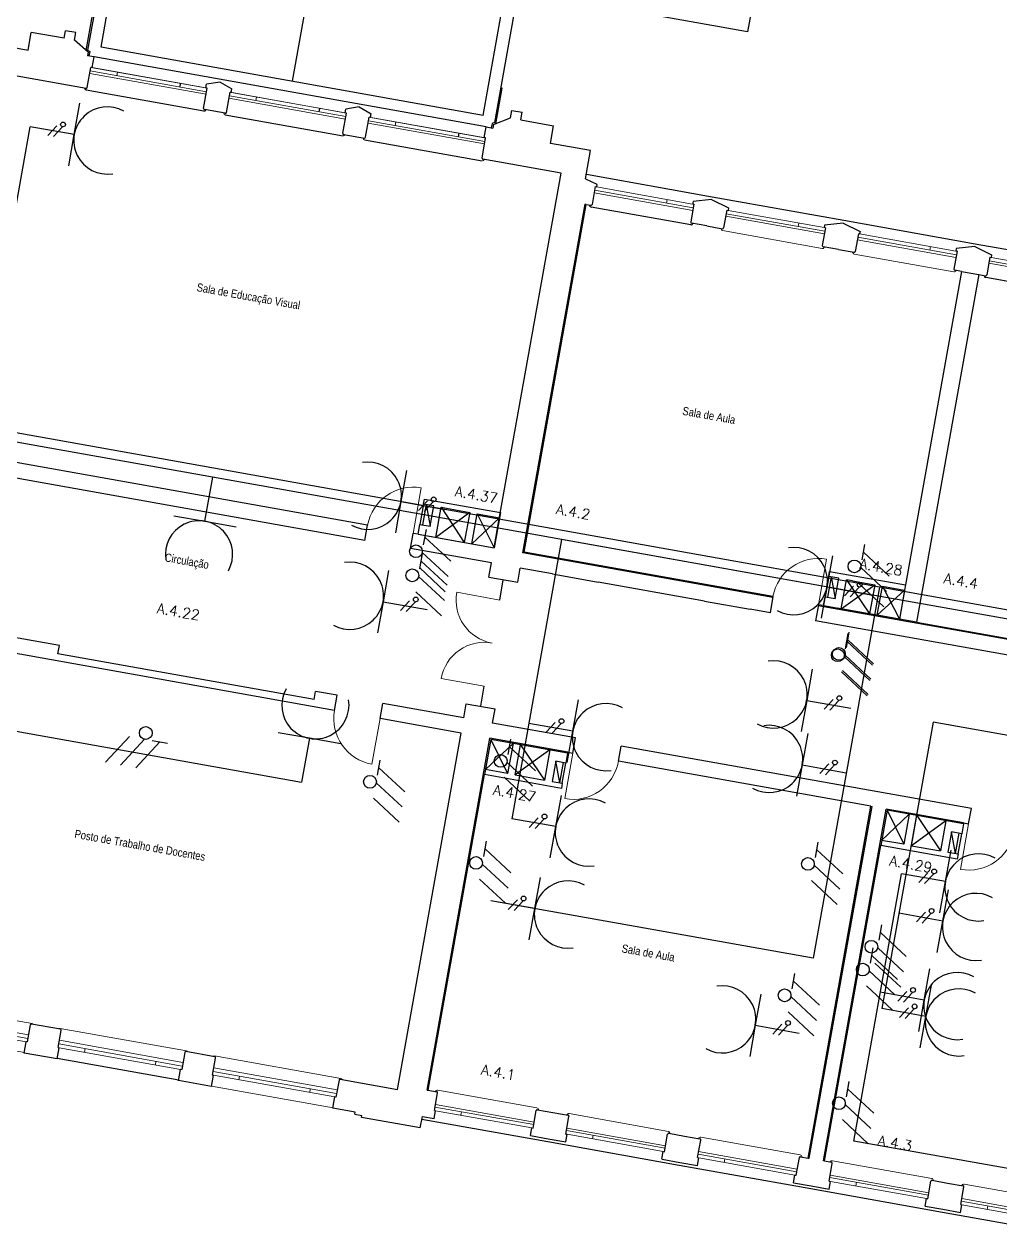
# Model space of a CAD drawing. Header units: millimetres. Extents: x -91118 to -91031, y -106425 to -106289.
# Drawn here: x -91084.97 to -91065.98, y -106327.96 to -106304.68 of the extents above; entities that cross this region are included whole.
import ezdxf

# ---------------------------------------------------------------- set-up
doc = ezdxf.new("R2010")
doc.units = ezdxf.units.MM
doc.header["$MEASUREMENT"] = 0
for name, color, linetype, lineweight in [('!00 Elementos Corte', 40, 'Continuous', 30), ('!01 Elementos Vista 1', 152, 'Continuous', 0), ('!02 Elementos Vista 2', 87, 'Continuous', 0), ('!07 Vaos - Janelas', 8, 'Continuous', 13), ('0-CIVIL', 8, 'Continuous', 0)]:
    doc.layers.add(name, color=color, linetype=linetype, lineweight=lineweight)
doc.layers.add('Desenho base', color=7, linetype='Continuous')
doc.layers.add('Tomadas', color=1, linetype='Continuous')
doc.styles.add('Legenda cotas', font='ARIALN.TTF', dxfattribs={"height": 0.16})
doc.styles.get("Standard").update_dxf_attribs({"font": 'simplex.shx'})

# ---------------------------------------------------------------- blocks, each defined once
blk = doc.blocks.new('P90')
at = {"layer": '0-CIVIL'}
blk.add_line((0, 0), (0, 0.9), dxfattribs=at)
blk.add_arc((0, 0), 0.9, 0.0201, 89.9983, dxfattribs=at)
blk = doc.blocks.new('Bloco Porta')
at = {"layer": '0-CIVIL'}
blk.add_lwpolyline([(0, 0), (1, 0)], dxfattribs=at)
blk.add_arc((0, 0), 1, 0, 90, dxfattribs=at)
blk = doc.blocks.new('fghtyy')
at = {"layer": '!00 Elementos Corte', "color": 8}
for p, q in [((-71613.372, -120243.522), (-71613.372, -120243.174)), ((-71611.422, -120243.522), (-71611.422, -120243.174)), ((-71613.372, -120243.522), (-71613.347, -120243.522)), ((-71613.347, -120243.674), (-71613.347, -120243.522)), ((-71611.447, -120243.674), (-71611.447, -120243.522))]:
    blk.add_line(p, q, dxfattribs=at)
blk.add_lwpolyline([(-71611.447, -120243.522), (-71611.422, -120243.522)], dxfattribs=at)
at = {"layer": '!01 Elementos Vista 1', "color": 8}
blk.add_line((-71613.377, -120243.119), (-71611.417, -120243.119), dxfattribs=at)
for centre, start, end in [((-71613.377, -120243.159), 90, 172.8192), ((-71611.417, -120243.159), 7.1808, 90)]:
    blk.add_arc(centre, 0.04, start, end, dxfattribs=at)
at = {"layer": '!02 Elementos Vista 2', "color": 8}
blk.add_line((-71611.422, -120243.404), (-71613.372, -120243.404), dxfattribs=at)
at = {"layer": '!07 Vaos - Janelas', "color": 8}
for points in [[(-71611.422, -120243.452), (-71613.372, -120243.452)], [(-71612.847, -120243.522), (-71612.847, -120243.452)], [(-71611.447, -120243.522), (-71613.347, -120243.522)]]:
    blk.add_lwpolyline(points, dxfattribs=at)
blk = doc.blocks.new('bggb')
at = {"layer": '!00 Elementos Corte', "color": 8}
for p, q in [((-71623.842, -120043.601), (-71623.842, -120043.264)), ((-71621.402, -120043.264), (-71621.402, -120043.601)), ((-71623.842, -120043.601), (-71623.822, -120043.601)), ((-71623.822, -120043.824), (-71623.822, -120043.601)), ((-71621.422, -120043.824), (-71621.422, -120043.601)), ((-71621.402, -120043.601), (-71621.422, -120043.601))]:
    blk.add_line(p, q, dxfattribs=at)
at = {"layer": '!01 Elementos Vista 1', "color": 8}
for p, q in [((-71621.373, -120043.229), (-71623.871, -120043.229)), ((-71621.422, -120043.814), (-71623.822, -120043.814))]:
    blk.add_line(p, q, dxfattribs=at)
for centre, start, end in [((-71623.871, -120043.259), 90, 150), ((-71621.373, -120043.259), 30, 90)]:
    blk.add_arc(centre, 0.03, start, end, dxfattribs=at)
at = {"layer": '!02 Elementos Vista 2', "color": 8}
blk.add_line((-71621.402, -120043.459), (-71623.842, -120043.459), dxfattribs=at)
at = {"layer": '!07 Vaos - Janelas', "color": 8}
for points in [[(-71623.842, -120043.531), (-71621.402, -120043.531)], [(-71623.822, -120043.601), (-71621.422, -120043.601)], [(-71623.322, -120043.531), (-71623.322, -120043.601)], [(-71621.922, -120043.531), (-71621.922, -120043.601)]]:
    blk.add_lwpolyline(points, dxfattribs=at)
blk = doc.blocks.new('dfrr')
at = {"layer": '!00 Elementos Corte', "color": 8}
for p, q in [((-71623.517, -120225.124), (-71623.517, -120224.726)), ((-71621.742, -120224.796), (-71621.742, -120224.726)), ((-71621.217, -120225.124), (-71621.217, -120224.726))]:
    blk.add_line(p, q, dxfattribs=at)
for points in [[(-71623.492, -120224.726), (-71623.517, -120224.726)], [(-71621.217, -120224.726), (-71621.242, -120224.726)]]:
    blk.add_lwpolyline(points, dxfattribs=at)
at = {"layer": '!01 Elementos Vista 1', "color": 8}
blk.add_line((-71623.532, -120225.174), (-71621.202, -120225.174), dxfattribs=at)
for centre, start, end in [((-71623.532, -120225.144), 180, 270), ((-71621.202, -120225.144), 270, 0)]:
    blk.add_arc(centre, 0.03, start, end, dxfattribs=at)
at = {"layer": '!02 Elementos Vista 2', "color": 8}
for p, q in [((-71621.217, -120224.726), (-71623.517, -120224.726)), ((-71623.517, -120224.844), (-71621.217, -120224.844))]:
    blk.add_line(p, q, dxfattribs=at)
at = {"layer": '!07 Vaos - Janelas', "color": 8}
for points in [[(-71621.217, -120224.796), (-71623.517, -120224.796)], [(-71621.242, -120224.726), (-71623.492, -120224.726)], [(-71622.992, -120224.796), (-71622.992, -120224.726)]]:
    blk.add_lwpolyline(points, dxfattribs=at)
blk = doc.blocks.new('fvbnm')
at = {"layer": '!00 Elementos Corte', "color": 8}
for p, q in [((-71613.452, -120225.284), (-71613.427, -120225.284)), ((-71613.452, -120225.284), (-71613.452, -120225.634)), ((-71613.427, -120225.234), (-71613.427, -120225.284)), ((-71611.527, -120225.234), (-71611.527, -120225.284)), ((-71611.502, -120225.284), (-71611.527, -120225.284)), ((-71611.502, -120225.284), (-71611.502, -120225.634))]:
    blk.add_line(p, q, dxfattribs=at)
at = {"layer": '!01 Elementos Vista 1', "color": 8}
blk.add_line((-71611.492, -120225.689), (-71613.462, -120225.689), dxfattribs=at)
for centre, start, end in [((-71613.462, -120225.654), 180, 270), ((-71611.492, -120225.654), 270, 0)]:
    blk.add_arc(centre, 0.035, start, end, dxfattribs=at)
at = {"layer": '!02 Elementos Vista 2', "color": 8}
blk.add_line((-71613.452, -120225.404), (-71611.502, -120225.404), dxfattribs=at)
at = {"layer": '!07 Vaos - Janelas', "color": 8}
for points in [[(-71613.427, -120225.284), (-71611.527, -120225.284)], [(-71612.027, -120225.284), (-71612.027, -120225.354)], [(-71613.452, -120225.354), (-71611.502, -120225.354)]]:
    blk.add_lwpolyline(points, dxfattribs=at)

msp = doc.modelspace()

# ---------------------------------------------------------------- linework, layer by layer
at = {"layer": 'Desenho base'}
for p, q in [((-91068.65, -106292.27), (-91070.894, -106304.837)), ((-91083.472, -106305.135), (-91082.993, -106302.452)), ((-91083.726, -106305.19), (-91083.268, -106302.627)), ((-91079.277, -106303.116), (-91079.756, -106305.799)), ((-91076.04, -106306.462), (-91075.561, -106303.78)), ((-91075.363, -106304.039), (-91075.821, -106306.602)), ((-91070.894, -106304.837), (-91075.363, -106304.039)), ((-91083.759, -106305.201), (-91083.635, -106304.511)), ((-91084.889, -106305.192), (-91084.828, -106304.847)), ((-91084.188, -106304.961), (-91084.162, -106304.814)), ((-91083.991, -106304.996), (-91083.965, -106304.849)), ((-91083.723, -106305.232), (-91083.736, -106305.301)), ((-91083.726, -106305.19), (-91083.691, -106305.221)), ((-91083.691, -106305.221), (-91083.706, -106305.306)), ((-91083.645, -106305.533), (-91083.608, -106305.324)), ((-91075.979, -106306.687), (-91083.608, -106305.324)), ((-91075.979, -106306.687), (-91083.608, -106305.324)), ((-91076.04, -106306.462), (-91083.472, -106305.135)), ((-91083.763, -106305.936), (-91085.284, -106305.665)), ((-91083.787, -106305.932), (-91083.787, -106305.932)), ((-91083.763, -106305.967), (-91081.469, -106306.376)), ((-91081.43, -106305.928), (-91081.417, -106305.857)), ((-91080.938, -106306.016), (-91080.925, -106305.945)), ((-91075.795, -106306.624), (-91075.671, -106305.934)), ((-91075.671, -106305.934), (-91075.701, -106305.929)), ((-91081.435, -106306.352), (-91081.435, -106306.352)), ((-91081.08, -106306.415), (-91081.08, -106306.415)), ((-91081.056, -106306.45), (-91078.762, -106306.86)), ((-91078.723, -106306.412), (-91078.71, -106306.341)), ((-91078.231, -106306.5), (-91078.218, -106306.429)), ((-91075.505, -106306.512), (-91075.479, -106306.364)), ((-91075.309, -106306.547), (-91075.282, -106306.4)), ((-91076.016, -106306.895), (-91075.979, -106306.687)), ((-91075.865, -106306.619), (-91075.88, -106306.704)), ((-91075.821, -106306.602), (-91075.865, -106306.619)), ((-91075.838, -106306.641), (-91075.851, -106306.709)), ((-91074.73, -106307.006), (-91074.669, -106306.662)), ((-91078.728, -106306.836), (-91078.728, -106306.836)), ((-91078.373, -106306.899), (-91078.373, -106306.899)), ((-91078.349, -106306.934), (-91076.055, -106307.343)), ((-91074.046, -106307.695), (-91073.948, -106307.146)), ((-91074.524, -106307.586), (-91076.045, -106307.315)), ((-91076.02, -106307.319), (-91076.02, -106307.319)), ((-91075.725, -106314.31), (-91074.524, -106307.586)), ((-91071.585, -106308.05), (-91074.031, -106307.613)), ((-91074.046, -106307.695), (-91073.826, -106307.802)), ((-91071.594, -106308.1), (-91071.956, -106308.136)), ((-91071.594, -106308.1), (-91071.267, -106308.26)), ((-91069.025, -106308.507), (-91071.585, -106308.05)), ((-91075.264, -106314.971), (-91074.053, -106308.189)), ((-91075.241, -106314.955), (-91074.033, -106308.192)), ((-91074.033, -106308.192), (-91074.053, -106308.189)), ((-91074.033, -106308.192), (-91073.944, -106308.208)), ((-91072.001, -106308.591), (-91073.941, -106308.244)), ((-91071.685, -106308.611), (-91071.985, -106308.558)), ((-91069.034, -106308.557), (-91069.396, -106308.594)), ((-91069.034, -106308.557), (-91068.707, -106308.717)), ((-91066.466, -106308.965), (-91069.025, -106308.507)), ((-91071.685, -106308.611), (-91071.385, -106308.665)), ((-91069.126, -106309.069), (-91069.426, -106309.015)), ((-91069.126, -106309.069), (-91068.825, -106309.122)), ((-91066.475, -106309.014), (-91066.837, -106309.051)), ((-91066.475, -106309.014), (-91066.148, -106309.174)), ((-91063.906, -106309.422), (-91066.466, -106308.965)), ((-91066.733, -106309.496), (-91066.866, -106309.472)), ((-91066.733, -106309.496), (-91066.399, -106309.556)), ((-91066.399, -106309.556), (-91066.266, -106309.579)), ((-91064.323, -106309.962), (-91066.262, -106309.616)), ((-91078.286, -106314.432), (-91086.585, -106312.949)), ((-91078.339, -106314.727), (-91086.638, -106313.245)), ((-91077.197, -106314.022), (-91077.18, -106313.923)), ((-91077.18, -106313.923), (-91075.703, -106314.187)), ((-91077.197, -106314.022), (-91077.268, -106314.415)), ((-91077.148, -106314.03), (-91077.218, -106314.424)), ((-91077, -106314.057), (-91077.197, -106314.022)), ((-91077.148, -106314.03), (-91077.071, -106314.451)), ((-91077.071, -106314.451), (-91077, -106314.057)), ((-91076.957, -106314.669), (-91076.853, -106314.083)), ((-91076.301, -106314.182), (-91076.957, -106314.669)), ((-91076.853, -106314.083), (-91076.301, -106314.182)), ((-91076.853, -106314.083), (-91076.406, -106314.767)), ((-91076.301, -106314.182), (-91076.406, -106314.767)), ((-91075.703, -106314.187), (-91075.825, -106314.871)), ((-91077.302, -106314.607), (-91077.268, -106314.415)), ((-91077.268, -106314.415), (-91077.071, -106314.451)), ((-91076.258, -106314.794), (-91076.154, -106314.208)), ((-91076.258, -106314.794), (-91075.721, -106314.285)), ((-91076.154, -106314.208), (-91075.721, -106314.285)), ((-91076.154, -106314.208), (-91075.825, -106314.871)), ((-91075.825, -106314.871), (-91075.725, -106314.31)), ((-91078.339, -106314.727), (-91078.286, -106314.432)), ((-91077.453, -106314.885), (-91077.4, -106314.59)), ((-91077.302, -106314.607), (-91077.4, -106314.59)), ((-91077.085, -106314.646), (-91075.825, -106314.871)), ((-91075.878, -106315.166), (-91077.453, -106314.885)), ((-91070.406, -106315.839), (-91075.264, -106314.971)), ((-91070.402, -106315.819), (-91075.241, -106314.955)), ((-91075.927, -106315.442), (-91075.878, -106315.166)), ((-91075.366, -106315.542), (-91075.317, -106315.267)), ((-91074.687, -106315.379), (-91075.317, -106315.267)), ((-91069.317, -106315.429), (-91069.299, -106315.331)), ((-91069.299, -106315.331), (-91067.823, -106315.594)), ((-91075.927, -106315.442), (-91075.366, -106315.542)), ((-91075.717, -106315.886), (-91075.647, -106315.492)), ((-91071.733, -106315.907), (-91073.801, -106315.537)), ((-91069.317, -106315.429), (-91069.387, -106315.823)), ((-91069.268, -106315.438), (-91069.338, -106315.832)), ((-91069.12, -106315.464), (-91069.317, -106315.429)), ((-91069.268, -106315.438), (-91069.19, -106315.858)), ((-91069.19, -106315.858), (-91069.12, -106315.464)), ((-91069.073, -106316.057), (-91068.972, -106315.491)), ((-91069.073, -106316.057), (-91068.421, -106315.589)), ((-91068.854, -106315.512), (-91068.972, -106315.491)), ((-91068.972, -106315.491), (-91068.522, -106316.155)), ((-91068.854, -106315.512), (-91068.421, -106315.589)), ((-91068.421, -106315.589), (-91068.522, -106316.155)), ((-91069.418, -106315.995), (-91069.387, -106315.823)), ((-91069.387, -106315.823), (-91069.19, -106315.858)), ((-91067.84, -106315.693), (-91068.374, -106316.181)), ((-91068.273, -106315.615), (-91067.941, -106316.259)), ((-91067.841, -106315.698), (-91067.941, -106316.259)), ((-91067.823, -106315.594), (-91067.84, -106315.693)), ((-91062.742, -106317.208), (-91069.52, -106315.997)), ((-91069.418, -106315.995), (-91069.516, -106315.978)), ((-91067.607, -106316.319), (-91069.152, -106316.043)), ((-91084.281, -106316.774), (-91087.176, -106316.257)), ((-91070.459, -106316.134), (-91070.847, -106316.065)), ((-91062.795, -106317.503), (-91069.573, -106316.293)), ((-91078.93, -106318.034), (-91087.228, -106316.552)), ((-91084.31, -106316.931), (-91084.281, -106316.774)), ((-91079.328, -106317.821), (-91084.31, -106316.931)), ((-91079.328, -106317.821), (-91079.3, -106317.664)), ((-91078.877, -106317.739), (-91079.3, -106317.664)), ((-91076.086, -106317.953), (-91076.016, -106317.559)), ((-91078.93, -106318.034), (-91078.877, -106317.739)), ((-91078.044, -106318.193), (-91077.991, -106317.897)), ((-91076.416, -106318.179), (-91077.991, -106317.897)), ((-91076.416, -106318.179), (-91076.367, -106317.903)), ((-91076.367, -106317.903), (-91075.806, -106318.003)), ((-91075.855, -106318.279), (-91075.806, -106318.003)), ((-91076.469, -106318.474), (-91078.044, -106318.193)), ((-91074.24, -106318.567), (-91075.855, -106318.279)), ((-91077.706, -106325.404), (-91076.469, -106318.474)), ((-91077.129, -106325.416), (-91075.908, -106318.574)), ((-91074.392, -106318.845), (-91075.908, -106318.574)), ((-91075.891, -106318.597), (-91075.563, -106319.261)), ((-91074.293, -106318.863), (-91074.24, -106318.567)), ((-91075.458, -106318.675), (-91075.996, -106319.183)), ((-91075.458, -106318.675), (-91075.563, -106319.261)), ((-91075.415, -106319.287), (-91075.311, -106318.701)), ((-91074.74, -106318.803), (-91075.415, -106319.287)), ((-91075.311, -106318.701), (-91074.844, -106319.389)), ((-91074.74, -106318.803), (-91074.844, -106319.389)), ((-91074.395, -106318.865), (-91074.392, -106318.845)), ((-91074.392, -106318.845), (-91074.293, -106318.863)), ((-91073.407, -106319.021), (-91073.354, -106318.726)), ((-91066.542, -106319.942), (-91073.354, -106318.726)), ((-91074.626, -106319.022), (-91074.697, -106319.415)), ((-91074.429, -106319.057), (-91074.626, -106319.022)), ((-91074.549, -106319.442), (-91074.626, -106319.022)), ((-91074.549, -106319.442), (-91074.479, -106319.048)), ((-91074.5, -106319.45), (-91074.429, -106319.057)), ((-91074.395, -106318.865), (-91074.429, -106319.057)), ((-91068.495, -106319.898), (-91073.407, -106319.021)), ((-91077.11, -106325.42), (-91076.014, -106319.282)), ((-91074.517, -106319.549), (-91076.014, -106319.282)), ((-91075.563, -106319.261), (-91075.996, -106319.183)), ((-91075.415, -106319.287), (-91074.844, -106319.389)), ((-91074.697, -106319.415), (-91074.5, -106319.45)), ((-91074.598, -106319.433), (-91074.598, -106319.433)), ((-91074.5, -106319.45), (-91074.517, -106319.549)), ((-91069.717, -106326.74), (-91068.495, -106319.898)), ((-91069.697, -106326.743), (-91068.475, -106319.902)), ((-91069.421, -106326.793), (-91068.199, -106319.951)), ((-91068.495, -106319.898), (-91068.475, -106319.902)), ((-91066.693, -106320.22), (-91068.199, -106319.951)), ((-91068.183, -106319.974), (-91067.855, -106320.637)), ((-91066.595, -106320.238), (-91066.542, -106319.942)), ((-91067.75, -106320.052), (-91068.288, -106320.56)), ((-91067.75, -106320.052), (-91067.855, -106320.637)), ((-91067.707, -106320.664), (-91067.603, -106320.078)), ((-91067.041, -106320.178), (-91067.707, -106320.664)), ((-91067.603, -106320.078), (-91067.146, -106320.764)), ((-91067.041, -106320.178), (-91067.146, -106320.764)), ((-91066.697, -106320.24), (-91066.731, -106320.432)), ((-91066.697, -106320.24), (-91066.693, -106320.22)), ((-91066.693, -106320.22), (-91066.595, -106320.238)), ((-91066.928, -106320.396), (-91066.998, -106320.79)), ((-91066.731, -106320.432), (-91066.928, -106320.396)), ((-91066.851, -106320.817), (-91066.928, -106320.396)), ((-91066.851, -106320.817), (-91066.78, -106320.423)), ((-91066.801, -106320.825), (-91066.731, -106320.432)), ((-91069.402, -106326.796), (-91068.306, -106320.658)), ((-91066.819, -106320.924), (-91068.306, -106320.658)), ((-91067.855, -106320.637), (-91068.288, -106320.56)), ((-91067.707, -106320.664), (-91067.146, -106320.764)), ((-91066.998, -106320.79), (-91066.801, -106320.825)), ((-91066.801, -106320.825), (-91066.819, -106320.924)), ((-91084.263, -106324.233), (-91084.824, -106324.133)), ((-91081.26, -106324.77), (-91081.821, -106324.669)), ((-91084.325, -106324.811), (-91084.965, -106324.697)), ((-91081.961, -106325.224), (-91084.324, -106324.802)), ((-91081.323, -106325.348), (-91081.963, -106325.233)), ((-91078.819, -106325.206), (-91077.706, -106325.404)), ((-91077.129, -106325.416), (-91077.11, -106325.42)), ((-91077.11, -106325.42), (-91076.942, -106325.449)), ((-91078.527, -106325.847), (-91078.96, -106325.77)), ((-91074.983, -106325.799), (-91074.683, -106325.853)), ((-91078.534, -106325.886), (-91078.527, -106325.847)), ((-91078.403, -106325.95), (-91078.396, -106325.911)), ((-91077.261, -106326.154), (-91077.221, -106325.928)), ((-91077.231, -106325.982), (-91074.784, -106326.419)), ((-91077.221, -106325.928), (-91076.99, -106325.969)), ((-91074.683, -106325.853), (-91074.383, -106325.907)), ((-91072.424, -106326.256), (-91072.124, -106326.31)), ((-91075.119, -106326.303), (-91074.775, -106326.365)), ((-91074.784, -106326.419), (-91072.225, -106326.876)), ((-91074.775, -106326.365), (-91074.43, -106326.426)), ((-91072.124, -106326.31), (-91071.823, -106326.364)), ((-91072.56, -106326.76), (-91072.215, -106326.822)), ((-91069.864, -106326.714), (-91069.717, -106326.74)), ((-91069.717, -106326.74), (-91069.697, -106326.743)), ((-91072.225, -106326.876), (-91069.665, -106327.333)), ((-91072.215, -106326.822), (-91071.871, -106326.883)), ((-91069.402, -106326.796), (-91069.421, -106326.793)), ((-91069.402, -106326.796), (-91069.264, -106326.821)), ((-91070, -106327.218), (-91069.656, -106327.279)), ((-91067.305, -106327.171), (-91067.005, -106327.224)), ((-91067.005, -106327.224), (-91066.704, -106327.278)), ((-91069.665, -106327.333), (-91067.106, -106327.79)), ((-91069.656, -106327.279), (-91069.311, -106327.341)), ((-91067.441, -106327.675), (-91067.096, -106327.736)), ((-91067.106, -106327.79), (-91064.546, -106328.248)), ((-91067.096, -106327.736), (-91066.752, -106327.798))]:
    msp.add_line(p, q, dxfattribs=at)
for points in [[(-91084.188, -106304.961), (-91084.828, -106304.847)], [(-91083.965, -106304.849), (-91084.162, -106304.814)], [(-91085.702, -106305.047), (-91084.889, -106305.192)], [(-91083.723, -106305.232), (-91083.991, -106304.996)], [(-91083.608, -106305.324), (-91083.736, -106305.301)], [(-91083.608, -106305.324), (-91083.736, -106305.301)], [(-91081.156, -106305.813), (-91081.417, -106305.857)], [(-91081.156, -106305.813), (-91080.925, -106305.945)], [(-91081.056, -106306.42), (-91081.459, -106306.348)], [(-91078.448, -106306.296), (-91078.71, -106306.341)], [(-91078.448, -106306.296), (-91078.218, -106306.429)], [(-91075.479, -106306.364), (-91075.282, -106306.4)], [(-91075.979, -106306.687), (-91075.851, -106306.709)], [(-91075.979, -106306.687), (-91075.851, -106306.709)], [(-91075.838, -106306.641), (-91075.505, -106306.512)], [(-91075.309, -106306.547), (-91074.669, -106306.662)], [(-91078.752, -106306.831), (-91078.349, -106306.903)], [(-91073.948, -106307.146), (-91074.73, -106307.006)], [(-91066.733, -106309.496), (-91067.823, -106315.594)], [(-91066.399, -106309.556), (-91067.607, -106316.319), (-91062.739, -106317.188)], [(-91077.302, -106314.607), (-91075.825, -106314.871)], [(-91074.687, -106315.379), (-91073.801, -106315.537)], [(-91070.402, -106315.819), (-91070.459, -106316.134)], [(-91071.733, -106315.907), (-91070.847, -106316.065)], [(-91069.516, -106315.978), (-91069.573, -106316.293)], [(-91069.418, -106315.995), (-91068.375, -106316.181)], [(-91074.395, -106318.865), (-91075.891, -106318.597), (-91076.014, -106319.282)], [(-91066.697, -106320.24), (-91068.183, -106319.974), (-91068.306, -106320.658)], [(-91078.534, -106325.886), (-91078.396, -106325.911)], [(-91077.261, -106326.154), (-91078.403, -106325.95)]]:
    msp.add_lwpolyline(points, dxfattribs=at)
msp.add_lwpolyline([(-91067.941, -106316.259), (-91068.375, -106316.181), (-91068.273, -106315.615), (-91067.84, -106315.693)], close=True, dxfattribs=at)
for centre, radius, start, end in [((-91083.758, -106305.937), 0.03, 169.8735, 259.8735), ((-91083.759, -106305.917), 0.02, 259.8735, 349.8735), ((-91081.456, -106306.328), 0.02, 169.8735, 259.8735), ((-91081.464, -106306.347), 0.03, 259.8735, 349.8735), ((-91081.052, -106306.4), 0.02, 259.8735, 349.8735), ((-91078.749, -106306.812), 0.02, 169.8735, 259.8735), ((-91078.345, -106306.884), 0.02, 259.8735, 349.8735), ((-91076.041, -106307.295), 0.02, 169.8735, 259.8735), ((-91073.934, -106308.21), 0.035, 169.8735, 259.8735), ((-91073.941, -106308.188), 0.02, 259.8735, 349.8735), ((-91071.982, -106308.538), 0.02, 169.8735, 259.8735), ((-91071.995, -106308.556), 0.035, 259.8735, 349.8735), ((-91071.381, -106308.645), 0.02, 259.8735, 349.8735), ((-91069.422, -106308.995), 0.02, 169.8735, 259.8735), ((-91068.822, -106309.103), 0.02, 259.8735, 349.8735), ((-91066.863, -106309.452), 0.02, 169.8735, 259.8735), ((-91066.256, -106309.581), 0.035, 169.8735, 259.8735), ((-91066.262, -106309.56), 0.02, 259.8735, 349.8735), ((-91084.827, -106324.153), 0.02, 79.8735, 169.8735), ((-91084.266, -106324.253), 0.02, 349.8735, 79.8735), ((-91081.825, -106324.689), 0.02, 79.8735, 169.8735), ((-91081.264, -106324.789), 0.02, 349.8735, 79.8735), ((-91078.822, -106325.225), 0.02, 79.8735, 169.8735), ((-91076.946, -106325.469), 0.02, 349.8735, 79.8735), ((-91074.987, -106325.819), 0.02, 79.8735, 169.8735), ((-91074.386, -106325.926), 0.02, 349.8735, 79.8735), ((-91072.427, -106326.276), 0.02, 79.8735, 169.8735), ((-91071.827, -106326.383), 0.02, 349.8735, 79.8735), ((-91069.868, -106326.733), 0.02, 79.8735, 169.8735), ((-91069.267, -106326.841), 0.02, 349.8735, 79.8735), ((-91067.308, -106327.19), 0.02, 79.8735, 169.8735), ((-91066.708, -106327.298), 0.02, 349.8735, 79.8735)]:
    msp.add_arc(centre, radius, start, end, dxfattribs=at)
at = {"layer": 'Tomadas'}
for p, q in [((-91083.992, -106306.834, -278.286), (-91083.883, -106306.226, -278.286)), ((-91083.992, -106306.834, -223.975), (-91083.883, -106306.226, -223.975)), ((-91085.887, -106312.5, -223.975), (-91084.848, -106306.681, -223.975)), ((-91083.992, -106306.834, -278.286), (-91084.848, -106306.681, -278.286)), ((-91083.992, -106306.834, -223.975), (-91084.848, -106306.681, -223.975)), ((-91084.332, -106306.663, -278.286), (-91084.508, -106306.852, -278.286)), ((-91084.332, -106306.663, -223.975), (-91084.508, -106306.852, -223.975)), ((-91084.22, -106306.683, -278.286), (-91084.396, -106306.872, -278.286)), ((-91084.22, -106306.683, -223.975), (-91084.396, -106306.872, -223.975)), ((-91084.1, -106307.442, -278.286), (-91083.992, -106306.834, -278.286)), ((-91084.1, -106307.442, -223.975), (-91083.992, -106306.834, -223.975)), ((-91076.783, -106314.126, -223.975), (-91085.887, -106312.5, -223.975)), ((-91076.83, -106314.297, 129.6), (-91085.763, -106312.701, 129.6)), ((-91077.53, -106313.365, -147.884), (-91077.639, -106313.973, -147.884)), ((-91081.45, -106314.355, 129.6), (-91081.297, -106313.499, 129.6)), ((-91077.123, -106313.955, -147.884), (-91077.299, -106314.144, -147.884)), ((-91077.639, -106313.973, -147.884), (-91077.747, -106314.581, -147.884)), ((-91077.639, -106313.973, -147.884), (-91076.783, -106314.126, -147.884)), ((-91077.01, -106313.975, -147.884), (-91077.186, -106314.164, -147.884)), ((-91072.397, -106314.909, -71.793), (-91076.783, -106314.126, -71.793)), ((-91076.783, -106314.126, -71.793), (-91076.783, -106314.126, -223.975)), ((-91082.058, -106314.247, 129.6), (-91081.45, -106314.355, 129.6)), ((-91081.45, -106314.355, 129.6), (-91080.842, -106314.464, 129.6)), ((-91068.497, -106315.785, -56.482), (-91076.83, -106314.297, -56.482)), ((-91076.83, -106314.297, -56.482), (-91076.83, -106314.297, 129.6)), ((-91077.198, -106314.811, -147.884), (-91077.144, -106314.514, -147.884)), ((-91077.171, -106314.662, -147.884), (-91076.669, -106315.129, -147.884)), ((-91074.513, -106314.711, 122.149), (-91075.482, -106320.141, 122.149)), ((-91068.497, -106315.785, 122.149), (-91074.513, -106314.711, 122.149)), ((-91068.668, -106315.106, 50.088), (-91068.615, -106314.809, 50.088)), ((-91077.269, -106315.28), (-91077.216, -106314.983)), ((-91077.224, -106314.96, -147.884), (-91076.722, -106315.427, -147.884)), ((-91068.331, -106315.635, -71.793), (-91072.397, -106314.909, -71.793)), ((-91072.397, -106314.909, -71.793), (-91072.397, -106314.909, -71.793)), ((-91069.244, -106315.025, 32.834), (-91069.352, -106315.633, 32.834)), ((-91068.641, -106314.957, 50.088), (-91068.139, -106315.424, 50.088)), ((-91077.878, -106315.311, -147.884), (-91077.986, -106315.919, -147.884)), ((-91077.277, -106315.257, -147.884), (-91076.775, -106315.724, -147.884)), ((-91077.243, -106315.131), (-91076.741, -106315.598)), ((-91068.694, -106315.255, 50.088), (-91068.193, -106315.722, 50.088)), ((-91077.296, -106315.428), (-91076.794, -106315.895)), ((-91068.747, -106315.552, 50.088), (-91068.246, -106316.019, 50.088)), ((-91077.349, -106315.726), (-91076.847, -106316.193)), ((-91068.331, -106315.635, -71.793), (-91069.621, -106322.854, -71.793)), ((-91069.352, -106315.633, 32.834), (-91069.461, -106316.24, 32.834)), ((-91069.352, -106315.633, 32.834), (-91068.497, -106315.785, 32.834)), ((-91068.836, -106315.614, 32.834), (-91069.012, -106315.804, 32.834)), ((-91068.724, -106315.634, 32.834), (-91068.9, -106315.824, 32.834)), ((-91036.518, -106321.497, -56.482), (-91068.497, -106315.785, -56.482)), ((-91068.497, -106315.785, -56.482), (-91068.497, -106315.785, 122.149)), ((-91035.684, -106321.466, -71.793), (-91068.331, -106315.635, -71.793)), ((-91068.331, -106315.635, -71.793), (-91068.331, -106315.635, -71.793)), ((-91077.986, -106315.919, -147.884), (-91078.095, -106316.527, -147.884)), ((-91077.986, -106315.919, -147.884), (-91077.13, -106316.072, -147.884)), ((-91077.47, -106315.901, -147.884), (-91077.646, -106316.09, -147.884)), ((-91077.358, -106315.921, -147.884), (-91077.534, -106316.11, -147.884)), ((-91068.972, -106316.808, 50.088), (-91068.919, -106316.511, 50.088)), ((-91068.991, -106316.834), (-91068.938, -106316.537)), ((-91068.965, -106316.685), (-91068.463, -106317.152)), ((-91068.945, -106316.659, 50.088), (-91068.443, -106317.126, 50.088)), ((-91069.018, -106316.983), (-91068.516, -106317.45)), ((-91068.998, -106316.957, 50.088), (-91068.497, -106317.424, 50.088)), ((-91069.638, -106317.23, 50.088), (-91069.746, -106317.838, 50.088)), ((-91069.071, -106317.28), (-91068.569, -106317.747)), ((-91069.051, -106317.254, 50.088), (-91068.55, -106317.721, 50.088)), ((-91074.295, -106318.438, 122.149), (-91074.186, -106317.83, 122.149)), ((-91069.746, -106317.838, 50.088), (-91069.855, -106318.446, 50.088)), ((-91069.746, -106317.838, 50.088), (-91068.89, -106317.991, 50.088)), ((-91069.23, -106317.82, 50.088), (-91069.406, -106318.009, 50.088)), ((-91069.118, -106317.84, 50.088), (-91069.294, -106318.029, 50.088)), ((-91086.737, -106318.151, 129.6), (-91079.57, -106319.431, 129.6)), ((-91074.295, -106318.438, 122.149), (-91075.151, -106318.285, 122.149)), ((-91074.635, -106318.267, 122.149), (-91074.811, -106318.456, 122.149)), ((-91074.523, -106318.287, 122.149), (-91074.699, -106318.476, 122.149)), ((-91067.288, -106318.259, 169.493), (-91068.283, -106323.833, 169.493)), ((-91061.156, -106319.354, 169.493), (-91067.288, -106318.259, 169.493)), ((-91082.92, -106318.541, 129.6), (-91083.387, -106319.042, 129.6)), ((-91082.623, -106318.594, 129.6), (-91083.09, -106319.095, 129.6)), ((-91079.417, -106318.576, 129.6), (-91080.025, -106318.467, 129.6)), ((-91079.417, -106318.576, 129.6), (-91079.57, -106319.431, 129.6)), ((-91078.809, -106318.684, 129.6), (-91079.417, -106318.576, 129.6)), ((-91075.551, -106318.888, 122.149), (-91075.498, -106318.591, 122.149)), ((-91074.404, -106319.046, 122.149), (-91074.295, -106318.438, 122.149)), ((-91069.724, -106318.484, -71.793), (-91069.832, -106319.092, -71.793)), ((-91082.325, -106318.647, 129.6), (-91082.792, -106319.149, 129.6)), ((-91082.474, -106318.62, 129.6), (-91082.177, -106318.673, 129.6)), ((-91075.525, -106318.74, 122.149), (-91075.023, -106319.207, 122.149)), ((-91078.092, -106319.295), (-91078.039, -106318.998)), ((-91075.578, -106319.037, 122.149), (-91075.076, -106319.504, 122.149)), ((-91069.316, -106319.074, -71.793), (-91069.492, -106319.263, -71.793)), ((-91078.066, -106319.147), (-91077.564, -106319.614)), ((-91069.832, -106319.092, -71.793), (-91069.941, -106319.7, -71.793)), ((-91069.832, -106319.092, -71.793), (-91068.976, -106319.245, -71.793)), ((-91069.204, -106319.094, -71.793), (-91069.38, -106319.283, -71.793)), ((-91078.119, -106319.444), (-91077.617, -106319.911)), ((-91075.631, -106319.334, 122.149), (-91075.129, -106319.801, 122.149)), ((-91078.172, -106319.741), (-91077.67, -106320.208)), ((-91074.626, -106320.293, 122.149), (-91074.518, -106319.686, 122.149)), ((-91074.626, -106320.293, 122.149), (-91075.482, -106320.141, 122.149)), ((-91074.966, -106320.122, 122.149), (-91075.142, -106320.312, 122.149)), ((-91074.854, -106320.142, 122.149), (-91075.03, -106320.332, 122.149)), ((-91074.735, -106320.901, 122.149), (-91074.626, -106320.293, 122.149)), ((-91076.028, -106320.872, -0.758), (-91075.975, -106320.575, -0.758)), ((-91076.028, -106320.872, -60.259), (-91075.975, -106320.575, -60.259)), ((-91069.574, -106320.892), (-91069.52, -106320.595)), ((-91076.002, -106320.724, -0.758), (-91075.5, -106321.191, -0.758)), ((-91076.002, -106320.724, -60.259), (-91075.5, -106321.191, -60.259)), ((-91069.547, -106320.744), (-91069.045, -106321.211)), ((-91067.047, -106321.361), (-91066.938, -106320.754)), ((-91076.055, -106321.021, -0.758), (-91075.553, -106321.488, -0.758)), ((-91076.055, -106321.021, -60.259), (-91075.553, -106321.488, -60.259)), ((-91069.6, -106321.041), (-91069.098, -106321.508)), ((-91076.108, -106321.318, -0.758), (-91075.606, -106321.785, -0.758)), ((-91076.108, -106321.318, -60.259), (-91075.606, -106321.785, -60.259)), ((-91075.034, -106321.888, -17.483), (-91074.925, -106321.28, -17.483)), ((-91075.034, -106321.888, 36.828), (-91074.925, -106321.28, 36.828)), ((-91069.653, -106321.338), (-91069.151, -106321.805)), ((-91068.831, -106326.408), (-91067.903, -106321.209)), ((-91067.047, -106321.361), (-91067.903, -106321.209)), ((-91067.387, -106321.19), (-91067.563, -106321.38)), ((-91067.275, -106321.21), (-91067.451, -106321.4)), ((-91067.155, -106321.969), (-91067.047, -106321.361)), ((-91067.096, -106322.13, 169.493), (-91066.987, -106321.522, 169.493)), ((-91069.621, -106322.854, -71.793), (-91075.89, -106321.735, -71.793)), ((-91075.89, -106321.735, -71.793), (-91075.89, -106321.735, 36.828)), ((-91075.034, -106321.888, -17.483), (-91075.89, -106321.735, -17.483)), ((-91075.034, -106321.888, 36.828), (-91075.89, -106321.735, 36.828)), ((-91075.374, -106321.717, -17.483), (-91075.55, -106321.906, -17.483)), ((-91075.374, -106321.717, 36.828), (-91075.55, -106321.906, 36.828)), ((-91075.261, -106321.737, -17.483), (-91075.437, -106321.926, -17.483)), ((-91075.261, -106321.737, 36.828), (-91075.437, -106321.926, 36.828)), ((-91075.142, -106322.495, -17.483), (-91075.034, -106321.888, -17.483)), ((-91075.142, -106322.495, 36.828), (-91075.034, -106321.888, 36.828)), ((-91067.096, -106322.13, 169.493), (-91067.952, -106321.977, 169.493)), ((-91067.436, -106321.959, 169.493), (-91067.612, -106322.148, 169.493)), ((-91067.324, -106321.979, 169.493), (-91067.5, -106322.168, 169.493)), ((-91068.338, -106322.503, 169.493), (-91068.285, -106322.206, 169.493)), ((-91067.205, -106322.738, 169.493), (-91067.096, -106322.13, 169.493)), ((-91068.312, -106322.354, 169.493), (-91067.81, -106322.821, 169.493)), ((-91068.506, -106322.946, 17.656), (-91068.452, -106322.649, 17.656)), ((-91068.479, -106322.797, 17.656), (-91067.977, -106323.264, 17.656)), ((-91068.365, -106322.652, 169.493), (-91067.863, -106323.118, 169.493)), ((-91068.418, -106322.949, 169.493), (-91067.916, -106323.416, 169.493)), ((-91070.027, -106323.447, 9.178), (-91069.974, -106323.15, 9.178)), ((-91068.532, -106323.095, 17.656), (-91068.03, -106323.562, 17.656)), ((-91067.459, -106323.668), (-91067.35, -106323.06)), ((-91070.001, -106323.298, 9.178), (-91069.499, -106323.765, 9.178)), ((-91068.585, -106323.392, 17.656), (-91068.083, -106323.859, 17.656)), ((-91067.799, -106323.497), (-91067.975, -106323.686)), ((-91067.427, -106323.986, 169.493), (-91067.319, -106323.378, 169.493)), ((-91070.636, -106323.549), (-91070.745, -106324.156)), ((-91070.054, -106323.596, 9.178), (-91069.552, -106324.063, 9.178)), ((-91067.459, -106323.668), (-91068.315, -106323.515)), ((-91067.686, -106323.517), (-91067.863, -106323.706)), ((-91067.567, -106324.276), (-91067.459, -106323.668)), ((-91070.107, -106323.893, 9.178), (-91069.605, -106324.36, 9.178)), ((-91067.427, -106323.986, 169.493), (-91068.283, -106323.833, 169.493)), ((-91067.767, -106323.815, 169.493), (-91067.943, -106324.004, 169.493)), ((-91067.655, -106323.835, 169.493), (-91067.831, -106324.024, 169.493)), ((-91070.745, -106324.156), (-91070.853, -106324.764)), ((-91070.745, -106324.156), (-91069.889, -106324.309)), ((-91070.229, -106324.138), (-91070.405, -106324.327)), ((-91070.117, -106324.158), (-91070.293, -106324.347)), ((-91067.536, -106324.593, 169.493), (-91067.427, -106323.986, 169.493)), ((-91068.97, -106325.546, 12.776), (-91068.917, -106325.249, 12.776)), ((-91068.943, -106325.397, 12.776), (-91068.442, -106325.864, 12.776)), ((-91068.996, -106325.695, 12.776), (-91068.495, -106326.161, 12.776)), ((-91069.05, -106325.992, 12.776), (-91068.548, -106326.459, 12.776)), ((-91062.855, -106327.476), (-91068.831, -106326.408))]:
    msp.add_line(p, q, dxfattribs=at)
for centre, radius in [((-91084.211, -106306.637, -278.286), 0.0466), ((-91084.211, -106306.637, -223.975), 0.0466), ((-91077.002, -106313.929, -147.884), 0.0466), ((-91077.346, -106314.938, -147.884), 0.124), ((-91068.816, -106315.233, 50.088), 0.124), ((-91077.417, -106315.407), 0.124), ((-91068.716, -106315.589, 32.834), 0.0466), ((-91077.35, -106315.875, -147.884), 0.0466), ((-91069.14, -106316.961), 0.124), ((-91069.12, -106316.935, 50.088), 0.124), ((-91069.11, -106317.794, 50.088), 0.0466), ((-91082.601, -106318.472, 129.6), 0.124), ((-91074.515, -106318.241, 122.149), 0.0466), ((-91075.699, -106319.015, 122.149), 0.124), ((-91069.196, -106319.048, -71.793), 0.0466), ((-91078.24, -106319.422), 0.124), ((-91074.846, -106320.097, 122.149), 0.0466), ((-91076.176, -106320.999, -0.758), 0.124), ((-91076.176, -106320.999, -60.259), 0.124), ((-91069.722, -106321.019), 0.124), ((-91067.266, -106321.165), 0.0466), ((-91075.253, -106321.691, -17.483), 0.0466), ((-91075.253, -106321.691, 36.828), 0.0466), ((-91067.316, -106321.933, 169.493), 0.0466), ((-91068.487, -106322.63, 169.493), 0.124), ((-91068.654, -106323.073, 17.656), 0.124), ((-91070.176, -106323.574, 9.178), 0.124), ((-91067.678, -106323.471), 0.0466), ((-91067.647, -106323.789, 169.493), 0.0466), ((-91070.108, -106324.112), 0.0466), ((-91069.118, -106325.673, 12.776), 0.124)]:
    msp.add_circle(centre, radius, dxfattribs=at)
for centre, start, end in [((-91083.348, -106306.949, -278.286), 60.6329, 279.1141), ((-91083.348, -106306.949, -223.975), 60.6329, 279.1141), ((-91078.282, -106313.858, -147.884), 240.6329, 99.1141), ((-91081.565, -106314.999, 129.6), 330.6329, 189.1141), ((-91069.996, -106315.518, 32.834), 240.6329, 99.1141), ((-91078.63, -106315.804, -147.884), 240.6329, 99.1141), ((-91070.39, -106317.723, 50.088), 240.6329, 99.1141), ((-91079.302, -106317.932, 129.6), 150.6329, 9.1141), ((-91073.651, -106318.553, 122.149), 60.6329, 279.1141), ((-91070.476, -106318.977, -71.793), 240.6329, 99.1141), ((-91073.983, -106320.408, 122.149), 60.6329, 279.1141), ((-91066.403, -106321.476), 60.6329, 279.1141), ((-91074.39, -106322.003, -17.483), 60.6329, 279.1141), ((-91074.39, -106322.003, 36.828), 60.6329, 279.1141), ((-91066.452, -106322.245, 169.493), 60.6329, 279.1141), ((-91066.815, -106323.783), 60.6329, 279.1141), ((-91071.389, -106324.041), 240.6329, 99.1141), ((-91066.784, -106324.101, 169.493), 60.6329, 279.1141)]:
    msp.add_arc(centre, 0.654, start, end, dxfattribs=at)

# ---------------------------------------------------------------- block references
at = {"layer": 'Desenho base'}
for name, p, rotation in [('dfrr', (562.264, -546.672), 349.8734931170255), ('dfrr', (564.972, -547.156), 349.8734931170255), ('dfrr', (567.679, -547.639), 349.8734931170255), ('fvbnm', (562.264, -546.672), 349.8734931170255), ('fvbnm', (562.264, -546.672), 349.8734931170255), ('fvbnm', (564.824, -547.129), 349.8734931170255), ('fvbnm', (567.383, -547.587), 349.8734931170255), ('fvbnm', (569.943, -548.044), 349.8734931170255), ('P90', (-91078.044, -106318.193), 169.8734931198972), ('bggb', (527.1, -743.557), 349.8734931170255), ('bggb', (530.103, -744.093), 349.8734931170255), ('bggb', (533.105, -744.629), 349.8734931170255), ('fghtyy', (562.264, -546.672), 349.8734931170255), ('fghtyy', (564.821, -547.129), 349.8734931170255), ('fghtyy', (567.383, -547.587), 349.8734931170255), ('fghtyy', (569.943, -548.044), 349.8734931170255), ('fghtyy', (572.502, -548.501), 349.8734931170255)]:
    msp.add_blockref(name, p, dxfattribs=dict(at, rotation=rotation))
at = {"layer": 'Desenho base', "xscale": -1}
for p, rotation in [((-91077.4, -106314.59), 349.8734931172641), ((-91069.516, -106315.978), 349.8734931172641), ((-91074.293, -106318.863), 169.8734931133464), ((-91066.595, -106320.238), 169.8734931133464)]:
    msp.add_blockref('P90', p, dxfattribs=dict(at, rotation=rotation))
at = {"layer": 'Desenho base', "yscale": 0.8499999998894054, "zscale": 0.8499999998895474}
for p, xscale, rotation in [((-91075.717, -106315.886), 0.8499999999007259, 169.8734930848424), ((-91076.016, -106317.559), -0.8499999998874268, 349.8734930787037)]:
    msp.add_blockref('Bloco Porta', p, dxfattribs=dict(at, xscale=xscale, rotation=rotation))

# ---------------------------------------------------------------- texts
at = {"layer": 'Desenho base', "color": 7, "style": 'Legenda cotas'}
for s, p in [('Sala de Educação Visual', (-91081.62, -106309.878)), ('Sala de Aula', (-91072.172, -106312.282)), ('Circulação', (-91082.242, -106315.131)), ('Posto de Trabalho de Docentes', (-91083.997, -106320.509)), ('Sala de Aula', (-91073.353, -106322.736))]:
    msp.add_text(s, height=0.16, rotation=349.8735, dxfattribs=at).set_placement(p)
at = {"layer": 'Desenho base', "linetype": 'Continuous', "char_height": 0.2, "width": 1, "attachment_point": 5, "rotation": 349.8735}
for s, insert in [('A.4.37', (-91076.17, -106313.839)), ('A.4.2', (-91074.286, -106314.17)), ('A.4.28', (-91068.298, -106315.245)), ('A.4.4', (-91066.743, -106315.517)), ('A.4.22', (-91081.966, -106316.113)), ('A.4.27', (-91075.427, -106319.646)), ('A.4.29', (-91067.719, -106321.022)), ('A.4.1', (-91075.744, -106325.071)), ('A.4.3', (-91068.028, -106326.449))]:
    msp.add_mtext(s, dxfattribs=dict(at, insert=insert))

doc.saveas('drawing.dxf')
